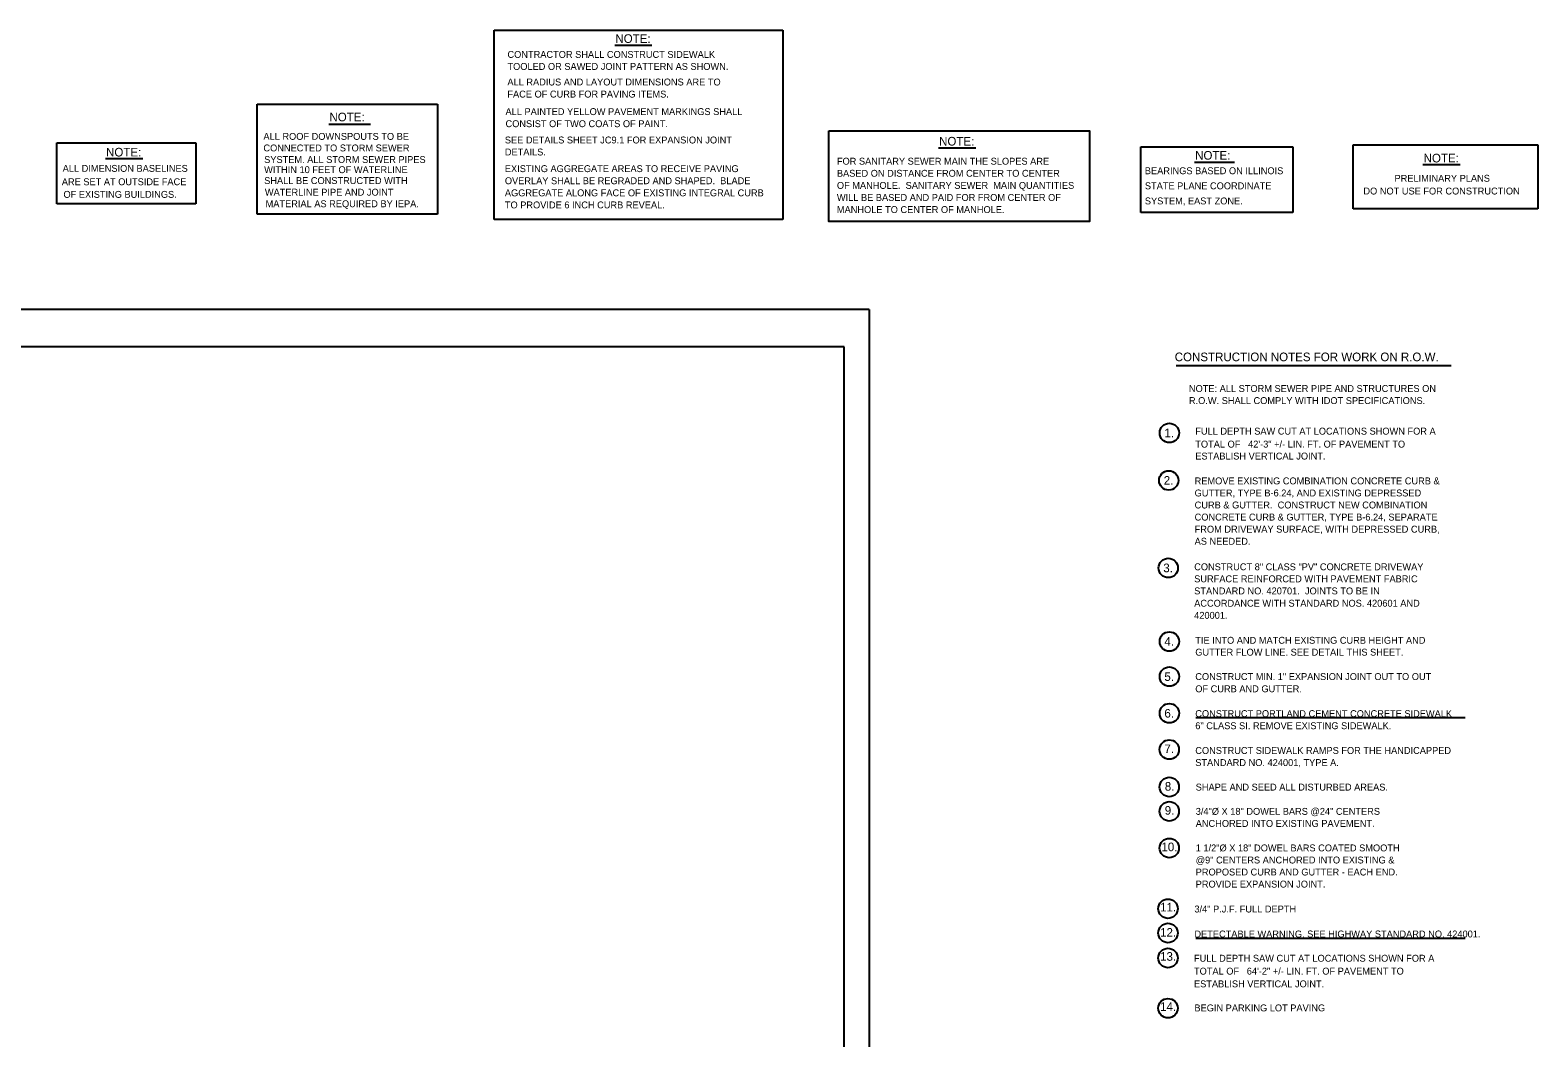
# Model space of a CAD drawing. Extents: x -2032599 to -2026603, y 36987 to 40081.
# Drawn here: x -2028686 to -2026603, y 38348 to 39740 of the extents above; entities that cross this region are included whole.
import ezdxf

# ---------------------------------------------------------------- set-up
doc = ezdxf.new("R2010")
doc.units = 0
doc.layers.add('Adjustment Items P', color=7, linetype='Continuous')
doc.layers.add('Level 6', color=7, linetype='Continuous')

msp = doc.modelspace()

# ---------------------------------------------------------------- linework, layer by layer
at = {"layer": 'Adjustment Items P'}
for p, q in [((-2027526.5, 39353.8), (-2031093.7, 39353.8)), ((-2027526.5, 39353.8), (-2027526.5, 36986.6)), ((-2027561.3, 39302.5), (-2030967.3, 39302.5)), ((-2027561.3, 37021.4), (-2027561.3, 39302.5))]:
    msp.add_line(p, q, dxfattribs=at)
at = {"layer": 'Level 6'}
for p, q in [((-2028044.8, 39739.9), (-2027646.1, 39739.9)), ((-2028044.8, 39478.4), (-2028044.8, 39739.9)), ((-2027646.1, 39739.9), (-2027646.1, 39478.4)), ((-2027878.3, 39719.3), (-2027826.8, 39719.3)), ((-2028372.4, 39637.7), (-2028123, 39637.7)), ((-2028372.4, 39485.6), (-2028372.4, 39637.7)), ((-2028123, 39637.7), (-2028123, 39485.6)), ((-2028273.3, 39610.2), (-2028215.9, 39610.2)), ((-2028649.1, 39584.3), (-2028457, 39584.3)), ((-2028649.1, 39500.2), (-2028649.1, 39584.3)), ((-2028457, 39584.3), (-2028457, 39500.2)), ((-2028582, 39562.4), (-2028530.5, 39562.4)), ((-2027431, 39577.5), (-2027379.5, 39577.5)), ((-2027151.5, 39578.9), (-2026941.1, 39578.9)), ((-2027151.5, 39487.9), (-2027151.5, 39578.9)), ((-2026941.1, 39578.9), (-2026941.1, 39487.9)), ((-2026858.1, 39581.6), (-2026602.8, 39581.6)), ((-2026858.1, 39492.9), (-2026858.1, 39581.6)), ((-2026602.8, 39581.6), (-2026602.8, 39492.9)), ((-2027077.2, 39557.5), (-2027021.9, 39557.5)), ((-2026761.5, 39554.2), (-2026710, 39554.2)), ((-2028457, 39500.2), (-2028649.1, 39500.2)), ((-2028123, 39485.6), (-2028372.4, 39485.6)), ((-2027646.1, 39478.4), (-2028044.8, 39478.4)), ((-2026941.1, 39487.9), (-2027151.5, 39487.9)), ((-2026602.8, 39492.9), (-2026858.1, 39492.9)), ((-2026722.3, 39276.4), (-2027102.5, 39276.4)), ((-2027075.2, 38790.5), (-2026703.1, 38790.5)), ((-2027075.2, 38485.7), (-2026703.1, 38485.7))]:
    msp.add_line(p, q, dxfattribs=at)
msp.add_lwpolyline([(-2027582.3, 39600.8), (-2027222.2, 39600.8), (-2027222.2, 39475.4), (-2027582.3, 39475.4)], close=True, dxfattribs=at)
for centre in [(-2027111.9, 39183.5), (-2027112.8, 39117.9), (-2027113.4, 38997), (-2027111.9, 38895.4), (-2027111.9, 38846.9), (-2027111.9, 38796.3), (-2027112, 38746.1), (-2027112, 38694.4), (-2027112, 38660.8), (-2027112, 38610.1), (-2027113.8, 38526.3), (-2027113.8, 38492.7), (-2027113.8, 38458.2), (-2027113.8, 38388.9)]:
    msp.add_circle(centre, 13.4, dxfattribs=at)

# ---------------------------------------------------------------- texts
for s, height, p in [('NOTE:', 11.92, (-2027877.4, 39722.3)), ('CONTRACTOR SHALL CONSTRUCT SIDEWALK', 9.533, (-2028026.5, 39701.6)), ('TOOLED OR SAWED JOINT PATTERN AS SHOWN.', 9.533, (-2028026.5, 39685)), ('ALL RADIUS AND LAYOUT DIMENSIONS ARE TO', 9.533, (-2028026.6, 39663.5)), ('FACE OF CURB FOR PAVING ITEMS.', 9.533, (-2028026.6, 39646.8)), ('NOTE:', 11.92, (-2028272.5, 39614)), ('ALL PAINTED YELLOW PAVEMENT MARKINGS SHALL', 9.533, (-2028029.2, 39622.6)), ('CONSIST OF TWO COATS OF PAINT.', 9.533, (-2028029.2, 39605.9)), ('ALL ROOF DOWNSPOUTS TO BE', 9.533, (-2028363.7, 39588.4)), ('SEE DETAILS SHEET JC9.1 FOR EXPANSION JOINT', 9.533, (-2028030.1, 39583.4)), ('NOTE:', 11.92, (-2027430.1, 39580.5)), ('NOTE:', 11.92, (-2028581.2, 39565.4)), ('CONNECTED TO STORM SEWER', 9.533, (-2028363.7, 39572.4)), ('SYSTEM. ALL STORM SEWER PIPES', 9.533, (-2028362.7, 39556.4)), ('DETAILS.', 9.53, (-2028030.1, 39566.8)), ('NOTE:', 11.92, (-2027076.3, 39561)), ('NOTE:', 11.92, (-2026760.6, 39557.2)), ('ALL DIMENSION BASELINES', 9.533, (-2028641.1, 39544.2)), ('WITHIN 10 FEET OF WATERLINE', 9.533, (-2028362.7, 39542.4)), ('EXISTING AGGREGATE AREAS TO RECEIVE PAVING', 9.533, (-2028030.1, 39543.8)), (' BEARINGS BASED ON ILLINOIS', 9.533, (-2027149.3, 39540.9)), ('ARE SET AT OUTSIDE FACE', 9.533, (-2028642.3, 39525.7)), ('SHALL BE CONSTRUCTED WITH ', 9.533, (-2028362.7, 39527.3)), ('WATERLINE PIPE AND JOINT', 9.533, (-2028361.7, 39511.3)), ('AGGREGATE ALONG FACE OF EXISTING INTEGRAL CURB', 9.533, (-2028030.1, 39510.4)), ('OVERLAY SHALL BE REGRADED AND SHAPED.  BLADE', 9.533, (-2028030.1, 39527.1)), (' STATE PLANE COORDINATE', 9.533, (-2027149.3, 39520.1)), ('DO NOT USE FOR CONSTRUCTION', 9.533, (-2026843.8, 39512.9)), ('PRELIMINARY PLANS', 9.533, (-2026800.8, 39530.5)), ('OF EXISTING BUILDINGS.', 9.533, (-2028640, 39508.3)), ('MATERIAL AS REQUIRED BY IEPA.', 9.533, (-2028360.7, 39495.3)), ('TO PROVIDE 6 INCH CURB REVEAL.', 9.533, (-2028030.1, 39493.7)), (' SYSTEM, EAST ZONE.', 9.533, (-2027149.3, 39499.2)), ('CONSTRUCTION NOTES FOR WORK ON R.O.W.', 11.916, (-2027104.5, 39282.6)), ('NOTE: ALL STORM SEWER PIPE AND STRUCTURES ON ', 9.533, (-2027084.9, 39240.1)), ('R.O.W. SHALL COMPLY WITH IDOT SPECIFICATIONS.', 9.533, (-2027084.9, 39223.4)), ('1.', 11.92, (-2027118.8, 39177.6)), ('FULL DEPTH SAW CUT AT LOCATIONS SHOWN FOR A', 9.533, (-2027076.1, 39181.2)), ('TOTAL OF   42\'-3" +/- LIN. FT. OF PAVEMENT TO', 9.533, (-2027076.1, 39163.3)), ('ESTABLISH VERTICAL JOINT.  ', 9.533, (-2027076.1, 39146.8)), ('2.', 11.92, (-2027119.7, 39112)), ('GUTTER, TYPE B-6.24, AND EXISTING DEPRESSED', 9.533, (-2027077, 39095.8)), ('REMOVE EXISTING COMBINATION CONCRETE CURB &', 9.533, (-2027077, 39112.5)), ('CURB & GUTTER.  CONSTRUCT NEW COMBINATION', 9.533, (-2027077, 39079.2)), ('CONCRETE CURB & GUTTER, TYPE B-6.24, SEPARATE', 9.533, (-2027077, 39062.5)), ('FROM DRIVEWAY SURFACE, WITH DEPRESSED CURB,', 9.533, (-2027077, 39045.8)), ('AS NEEDED. ', 9.533, (-2027077, 39029.1)), ('3.', 11.92, (-2027120.3, 38991.1)), ('CONSTRUCT 8" CLASS "PV" CONCRETE DRIVEWAY', 9.533, (-2027077.6, 38993.8)), ('SURFACE REINFORCED WITH PAVEMENT FABRIC', 9.533, (-2027077.6, 38977.2)), ('STANDARD NO. 420701.  JOINTS TO BE IN', 9.533, (-2027077.6, 38960.5)), ('ACCORDANCE WITH STANDARD NOS. 420601 AND', 9.533, (-2027077.6, 38943.5)), ('420001.', 9.53, (-2027077.6, 38926.8)), ('4.', 11.92, (-2027118.8, 38889.5)), ('TIE INTO AND MATCH EXISTING CURB HEIGHT AND', 9.533, (-2027076.1, 38892.3)), ('GUTTER FLOW LINE. SEE DETAIL THIS SHEET.', 9.533, (-2027076.1, 38875.9)), ('5.', 11.92, (-2027118.8, 38841)), ('CONSTRUCT MIN. 1" EXPANSION JOINT OUT TO OUT', 9.533, (-2027076.1, 38842.2)), ('OF CURB AND GUTTER.', 9.533, (-2027076.1, 38825.3)), ('6.', 11.92, (-2027118.8, 38790.3)), ('CONSTRUCT PORTLAND CEMENT CONCRETE SIDEWALK', 9.533, (-2027076.1, 38791)), ('6" CLASS SI. REMOVE EXISTING SIDEWALK.', 9.533, (-2027076.1, 38774.3)), ('7.', 11.92, (-2027118.8, 38741.2)), ('CONSTRUCT SIDEWALK RAMPS FOR THE HANDICAPPED', 9.533, (-2027076.1, 38740.1)), ('STANDARD NO. 424001, TYPE A.', 9.533, (-2027076.1, 38723.4)), ('8.', 11.92, (-2027118.2, 38689.4)), ('SHAPE AND SEED ALL DISTURBED AREAS.', 9.533, (-2027075.5, 38689.5)), ('9.', 11.92, (-2027118.3, 38656.2)), ('3/4"Ø X 18" DOWEL BARS @24" CENTERS ', 9.533, (-2027075.5, 38656)), ('ANCHORED INTO EXISTING PAVEMENT.', 9.533, (-2027075.5, 38639.3)), ('10.', 11.92, (-2027122.9, 38605.7)), ('1 1/2"Ø X 18" DOWEL BARS COATED SMOOTH', 9.533, (-2027075.5, 38605.5)), ('@9" CENTERS ANCHORED INTO EXISTING & ', 9.533, (-2027075.5, 38588.8)), ('PROPOSED CURB AND GUTTER - EACH END.', 9.533, (-2027075.5, 38572.2)), ('PROVIDE EXPANSION JOINT.', 9.533, (-2027075.5, 38555.5)), ('11.', 11.92, (-2027124.7, 38522.5)), ('3/4" P.J.F. FULL DEPTH', 9.533, (-2027077.3, 38521.1)), ('12.', 11.92, (-2027124.7, 38487.6)), ('DETECTABLE WARNING, SEE HIGHWAY STANDARD NO. 424001.', 9.533, (-2027077.3, 38486.6)), ('13.', 11.92, (-2027124.7, 38454.4)), ('FULL DEPTH SAW CUT AT LOCATIONS SHOWN FOR A', 9.533, (-2027077.9, 38453.1)), ('TOTAL OF   64\'-2" +/- LIN. FT. OF PAVEMENT TO', 9.533, (-2027077.9, 38435.3)), ('ESTABLISH VERTICAL JOINT.  ', 9.533, (-2027077.9, 38417.7)), ('14.', 11.92, (-2027124.7, 38385.1)), ('BEGIN PARKING LOT PAVING', 9.533, (-2027077.3, 38384.5))]:
    msp.add_text(s, height=height, dxfattribs=at).set_placement(p)
for s, p in [('FOR SANITARY SEWER MAIN THE SLOPES ARE', (-2027571.3, 39554.1)), ('BASED ON DISTANCE FROM CENTER TO CENTER', (-2027571.3, 39537.4)), ('OF MANHOLE.  SANITARY SEWER  MAIN QUANTITIES ', (-2027571.3, 39520.7)), ('WILL BE BASED AND PAID FOR FROM CENTER OF', (-2027571.3, 39504)), ('MANHOLE TO CENTER OF MANHOLE.', (-2027571.3, 39487.3))]:
    msp.add_text(s, height=9.533, rotation=0, dxfattribs=at).set_placement(p)

doc.saveas('drawing.dxf')
